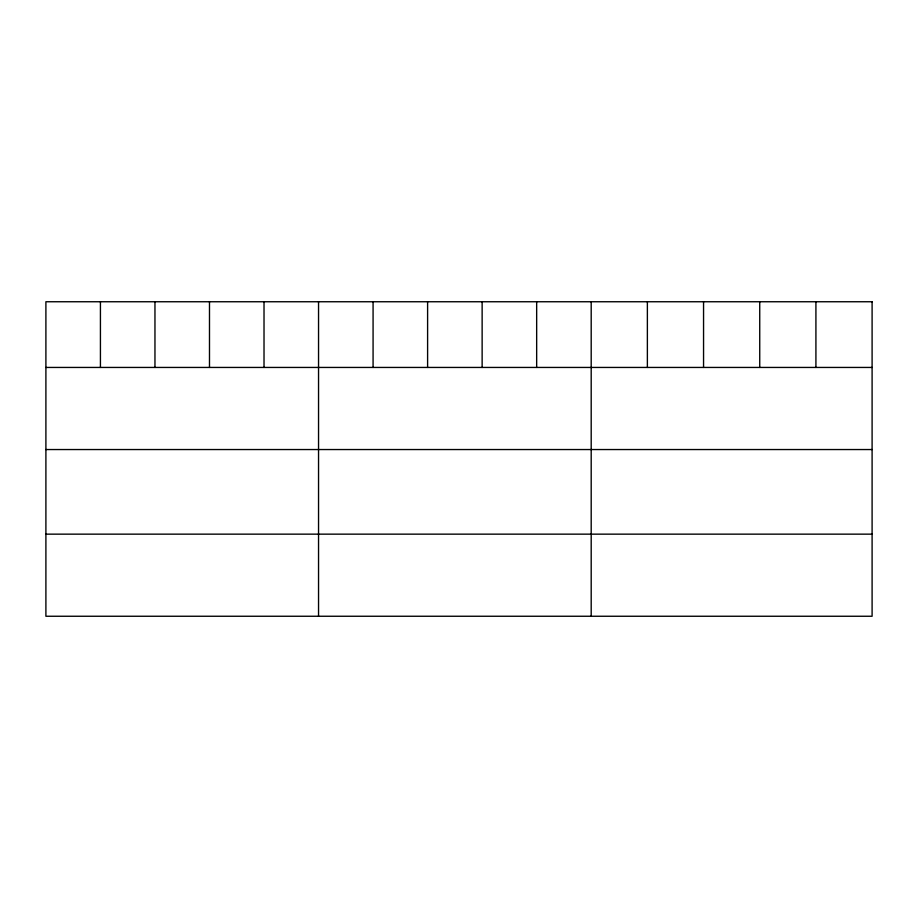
<?xml version="1.0" encoding="UTF-8"?>
<svg xmlns="http://www.w3.org/2000/svg" width="918" height="918" viewBox="0 0 918 918"><rect width="100%" height="100%" fill="white"/><g stroke="black" fill="none" stroke-linecap="round" stroke-linejoin="round"><path stroke-width="1.38" d="M45.9 367.441L872.1 367.441M45.9 449.545L872.1 449.545M45.9 534.15L872.1 534.15M815.918 301.747L815.918 367.441M759.737 301.747L759.737 367.441M703.555 301.747L703.555 367.441M647.374 301.747L647.374 367.441M591.192 301.747L591.192 616.253M536.663 301.747L536.663 367.441M482.134 301.747L482.134 367.441M427.604 301.747L427.604 367.441M373.075 301.747L373.075 367.441M318.546 301.747L318.546 616.253M264.017 301.747L264.017 367.441M209.488 301.747L209.488 367.441M154.958 301.747L154.958 367.441M100.429 301.747L100.429 367.441M872.1 301.747L45.9 301.747L45.9 616.253L872.1 616.253L872.1 301.747"/></g></svg>
